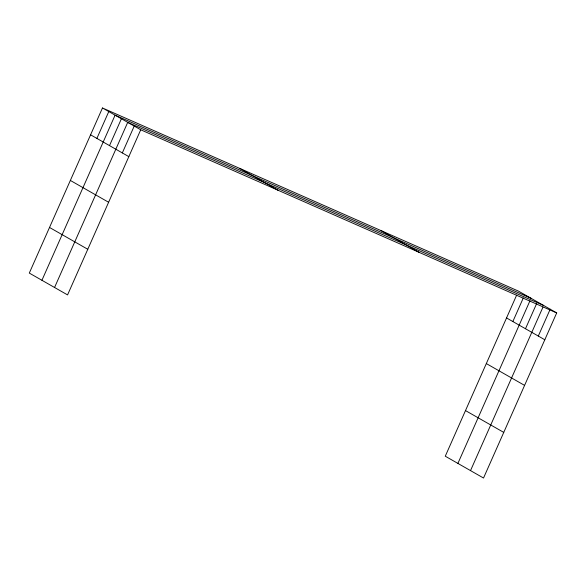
<?xml version="1.0" encoding="UTF-8"?>
<svg xmlns="http://www.w3.org/2000/svg" width="586" height="586" viewBox="0 0 586 586"><rect width="100%" height="100%" fill="white"/><g stroke="black" fill="none" stroke-linecap="round" stroke-linejoin="round"><path stroke-width="0.88" d="M102.469 107.971L29.3 273.083L67.566 294.905L140.728 129.792L102.469 107.971L518.434 291.096L556.7 312.917L483.531 478.03L445.272 456.208L516.632 295.168M96.888 138.413L108.776 111.574M41.928 280.284L115.09 115.171L531.062 298.296M109.509 145.614L121.405 118.775M54.557 287.484L127.719 122.371L543.691 305.496M122.328 152.924L134.223 126.085M512.853 321.538L523.305 297.952M457.9 463.409L529.986 300.735M525.481 328.739L536.659 303.526M470.521 470.609L542.973 307.123M538.3 336.049L550.195 309.21M140.728 129.792L556.7 312.917M381.164 230.664L419.43 252.485M506.538 317.942L544.804 339.763M239.74 168.402L277.998 190.223M90.574 134.817L128.832 156.638M486.321 363.569L524.587 385.39M70.349 180.444L108.615 202.265M465.489 410.581L503.755 432.395M49.517 227.456L87.783 249.277"/></g></svg>
